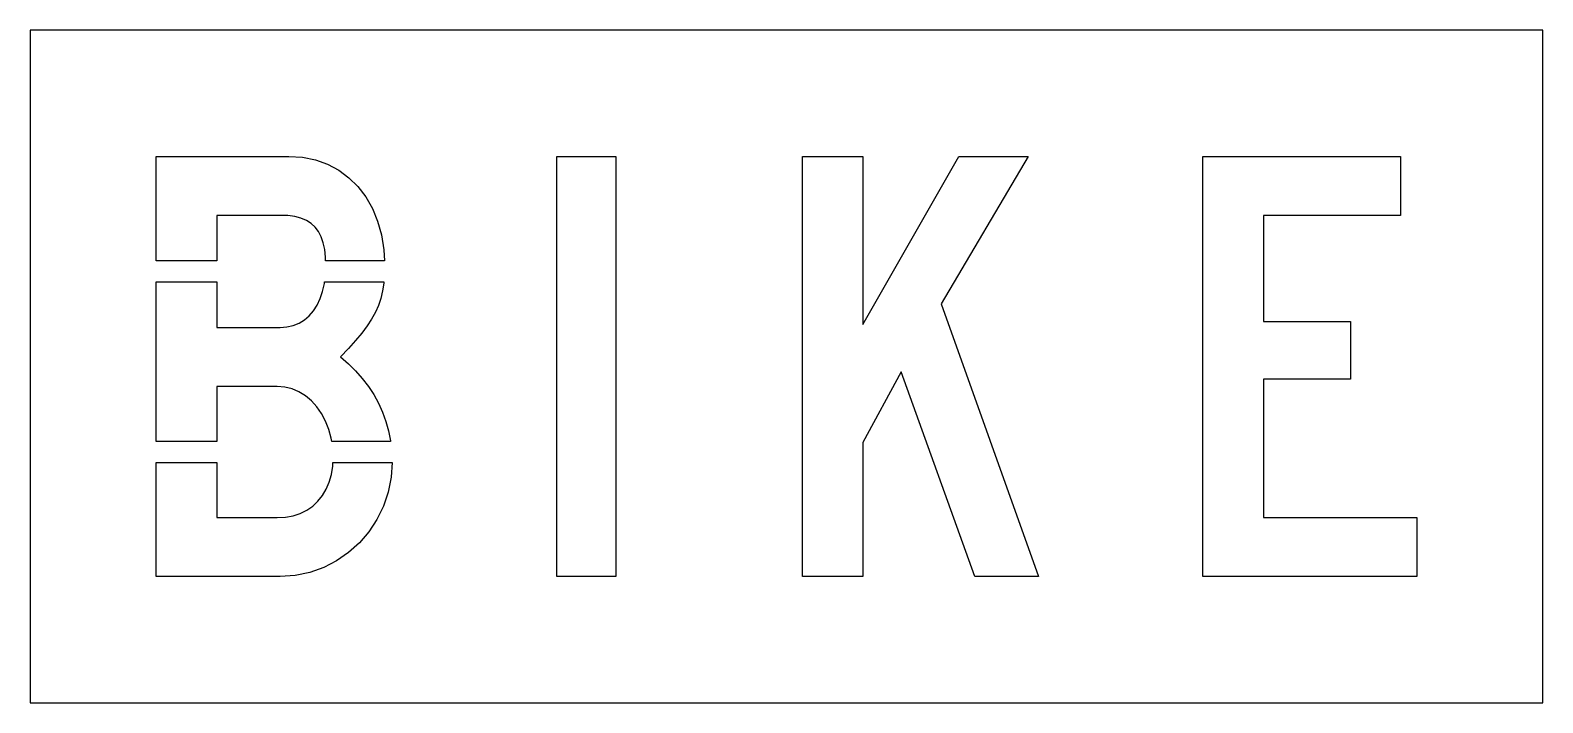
# Model space of a CAD drawing. Extents: x 0 to 36, y 0 to 16.
import ezdxf

# ---------------------------------------------------------------- set-up
doc = ezdxf.new("R2010")
doc.units = 0
doc.layers.add('CUT', color=7, linetype='Continuous')
doc.layers.add('OUTSIDE', color=1, linetype='Continuous')

msp = doc.modelspace()

# ---------------------------------------------------------------- linework, layer by layer
at = {"layer": 'CUT'}
for points in [[(6.924, 11.087), (6.86, 11.21), (6.78, 11.316), (6.685, 11.404), (6.572, 11.474), (6.443, 11.529), (6.296, 11.567), (6.131, 11.589), (5.947, 11.596), (4.438, 11.596), (4.438, 10.514), (3, 10.514), (3, 13), (6.158, 13), (6.483, 12.978), (6.79, 12.915), (7.076, 12.811), (7.341, 12.67), (7.583, 12.492), (7.798, 12.281), (7.986, 12.037), (8.143, 11.763), (8.269, 11.461), (8.362, 11.132), (8.419, 10.779), (8.4324, 10.514), (7.0311, 10.514), (7.028, 10.604), (7.008, 10.784), (6.973, 10.945)], [(13.9353, 3), (12.5323, 3), (12.5323, 13), (13.9353, 13)], [(19.8187, 3), (18.3807, 3), (18.3807, 13), (19.8187, 13), (19.8187, 9), (22.0997, 13), (23.7487, 13), (21.6787, 9.491), (23.9947, 3), (22.4857, 3), (20.7317, 7.877), (19.8187, 6.193)], [(32.614, 13), (32.614, 11.596), (29.351, 11.596), (29.351, 9.07), (31.421, 9.07), (31.421, 7.702), (29.351, 7.702), (29.351, 4.404), (33, 4.404), (33, 3), (27.913, 3), (27.913, 13)], [(6.692, 7.181), (6.55, 7.3), (6.396, 7.396), (6.232, 7.467), (6.058, 7.511), (5.877, 7.526), (4.438, 7.526), (4.438, 6.216), (3, 6.216), (3, 10.012), (4.438, 10.012), (4.438, 8.93), (5.947, 8.93), (6.109, 8.941), (6.259, 8.976), (6.398, 9.032), (6.525, 9.109), (6.64, 9.207), (6.741, 9.325), (6.828, 9.461), (6.901, 9.616), (6.959, 9.788), (7.001, 9.978), (7.0051, 10.012), (8.4184, 10.012), (8.416, 9.984), (8.387, 9.797), (8.345, 9.621), (8.288, 9.453), (8.215, 9.289), (8.125, 9.127), (8.017, 8.964), (7.891, 8.795), (7.744, 8.618), (7.576, 8.43), (7.386, 8.228), (7.572, 8.066), (7.745, 7.895), (7.903, 7.715), (8.047, 7.528), (8.176, 7.331), (8.289, 7.127), (8.386, 6.915), (8.467, 6.695), (8.53, 6.467), (8.576, 6.231), (8.5777, 6.216), (7.1756, 6.216), (7.163, 6.296), (7.106, 6.505), (7.028, 6.7), (6.933, 6.879), (6.82, 7.039)], [(6.985, 3.215), (6.656, 3.098), (6.309, 3.025), (5.947, 3), (3, 3), (3, 5.714), (4.438, 5.714), (4.438, 4.404), (5.877, 4.404), (6.073, 4.415), (6.256, 4.449), (6.426, 4.505), (6.581, 4.582), (6.722, 4.678), (6.846, 4.794), (6.954, 4.928), (7.044, 5.079), (7.115, 5.247), (7.168, 5.431), (7.199, 5.63), (7.2034, 5.714), (8.6125, 5.714), (8.589, 5.366), (8.519, 5.01), (8.404, 4.673), (8.25, 4.357), (8.058, 4.066), (7.833, 3.803), (7.577, 3.571), (7.293, 3.374)]]:
    msp.add_lwpolyline(points, close=True, dxfattribs=at)
at = {"layer": 'OUTSIDE'}
msp.add_lwpolyline([(0, 0), (36, 0), (36, 16), (0, 16)], close=True, dxfattribs=at)

doc.saveas('drawing.dxf')
